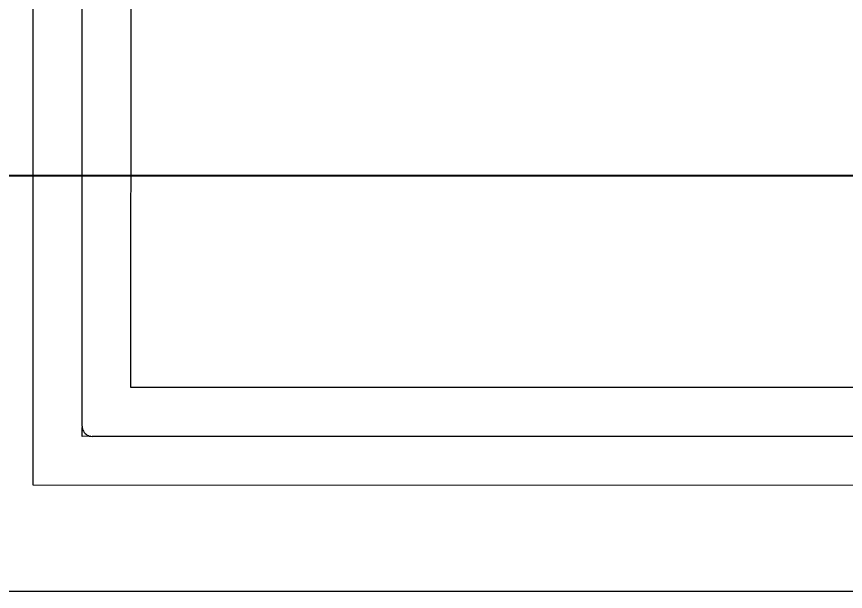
# Model space of a CAD drawing. Header units: metres. Extents: x 294 to 1101, y -498 to -355.
# Drawn here: x 500.5075 to 500.8466, y -391.5227 to -391.2876 of the extents above; entities that cross this region are included whole.
import ezdxf

# ---------------------------------------------------------------- set-up
doc = ezdxf.new("R2010")
doc.units = ezdxf.units.M
doc.layers.add('fur', color=251, linetype='Continuous', lineweight=9)
doc.layers.add('wall', color=7, linetype='Continuous', lineweight=25)
doc.styles.add('ITALICC', font='italicc')
doc.dimstyles.new('dim200', dxfattribs={"dimscale": 0.4, "dimtxt": 0.1885, "dimasz": 0.1, "dimexe": 0.15, "dimexo": 0.25, "dimgap": 0.07, "dimtad": 0, "dimzin": 0, "dimdsep": 46, "dimtxsty": 'ITALICC', "dimblk": 'ARCHTICK', "dimcen": 0.09, "dimdle": 0.1, "dimse1": 1, "dimse2": 1, "dimclrd": 211, "dimclrt": 3, "dimadec": 0, "dimazin": 0, "dimtfac": 1, "dimtix": 1, "dimtofl": 0, "dimtmove": 0, "dimatfit": 3, "dimldrblk": 'ARCHTICK', "dimfxl": 1, "dimtolj": 1, "dimtzin": 0, "dimlwd": 25, "dimarcsym": 0})

# ---------------------------------------------------------------- blocks, each defined once
blk = doc.blocks.new('dfsdsf')
at = {"layer": 'fur'}
for p, q in [((144.30759, 54.83923), (145.20759, 54.83933)), ((145.08428, 54.79601), (144.4309, 54.79594)), ((144.4309, 54.79594), (144.43094, 54.41255)), ((144.4509, 54.77594), (144.45094, 54.77233)), ((144.45451, 54.7759), (144.4509, 54.77594)), ((144.45212, 54.77473), (144.45252, 54.77508)), ((144.45252, 54.77508), (144.45297, 54.77538)), ((144.45297, 54.77538), (144.45346, 54.77562)), ((144.45346, 54.77562), (144.45397, 54.7758)), ((144.45397, 54.7758), (144.45451, 54.7759)), ((144.45451, 54.7759), (144.45505, 54.77594)), ((145.05973, 54.77601), (144.45505, 54.77594)), ((144.4509, 54.77179), (144.45094, 54.77233)), ((144.4509, 54.77179), (144.45094, 54.43918)), ((144.45094, 54.77233), (144.45104, 54.77287)), ((144.45104, 54.77287), (144.45122, 54.77338)), ((144.45122, 54.77338), (144.45146, 54.77387)), ((144.45146, 54.77387), (144.45176, 54.77432)), ((144.45176, 54.77432), (144.45212, 54.77473)), ((145.04429, 54.75601), (144.4709, 54.75594)), ((144.4709, 54.75594), (144.47094, 54.45256))]:
    blk.add_line(p, q, dxfattribs=at)
blk = doc.blocks.new('_ArchTick')
at = {"color": 0, "linetype": 'ByBlock', "const_width": 0.15}
blk.add_lwpolyline([(-0.5, -0.5), (0.5, 0.5)], dxfattribs=at)
blk = doc.blocks.new('*D295')
at = {"layer": 'DEFPOINTS', "color": 0, "transparency": 16777216}
for p in [(501.29102, -391.35266), (501.29102, -391.35292), (499.12759, -391.50466)]:
    blk.add_point(p, dxfattribs=at)
at = {"layer": 'wall', "color": 211, "linetype": 'Continuous', "lineweight": 25, "transparency": 16777216}
for p, q in [((499.08759, -391.35266), (500.05564, -391.35266)), ((501.33102, -391.35266), (500.36297, -391.35266))]:
    blk.add_line(p, q, dxfattribs=at)
at = {"layer": 'wall', "color": 211, "lineweight": 25, "transparency": 16777216, "xscale": 0.04000000000000001, "yscale": 0.04000000000000001, "zscale": 0.04000000000000001, "rotation": 180}
blk.add_blockref('_ArchTick', (499.12759, -391.35266), dxfattribs=at)
at = {"layer": 'wall', "color": 211, "lineweight": 25, "transparency": 16777216, "xscale": 0.04000000000000001, "yscale": 0.04000000000000001, "zscale": 0.04000000000000001}
blk.add_blockref('_ArchTick', (501.29102, -391.35266), dxfattribs=at)
at = {"layer": 'wall', "color": 3, "transparency": 16777216, "insert": (500.2093, -391.35266), "char_height": 0.0754, "attachment_point": 5, "style": 'ITALICC'}
blk.add_mtext('\\A1;2.16', dxfattribs=at)

msp = doc.modelspace()

# ---------------------------------------------------------------- block references
at = {"layer": 'fur', "xscale": -1, "rotation": 180}
msp.add_blockref('dfsdsf', (356.08341, -336.68332), dxfattribs=at)

# ---------------------------------------------------------------- dimensions: what is measured, and where the dimension line sits
at = {"layer": 'wall'}
dim = msp.add_linear_dim(base=(501.29102, -391.35266), p1=(499.12759, -391.50466), p2=(501.29102, -391.35292), angle=180, dimstyle='dim200', override={"dimtmove": 1}, dxfattribs=at)
dim.commit()
dim.dimension.update_dxf_attribs({"geometry": '*D295', "text_midpoint": (500.2093, -391.35266)})

doc.saveas('drawing.dxf')
